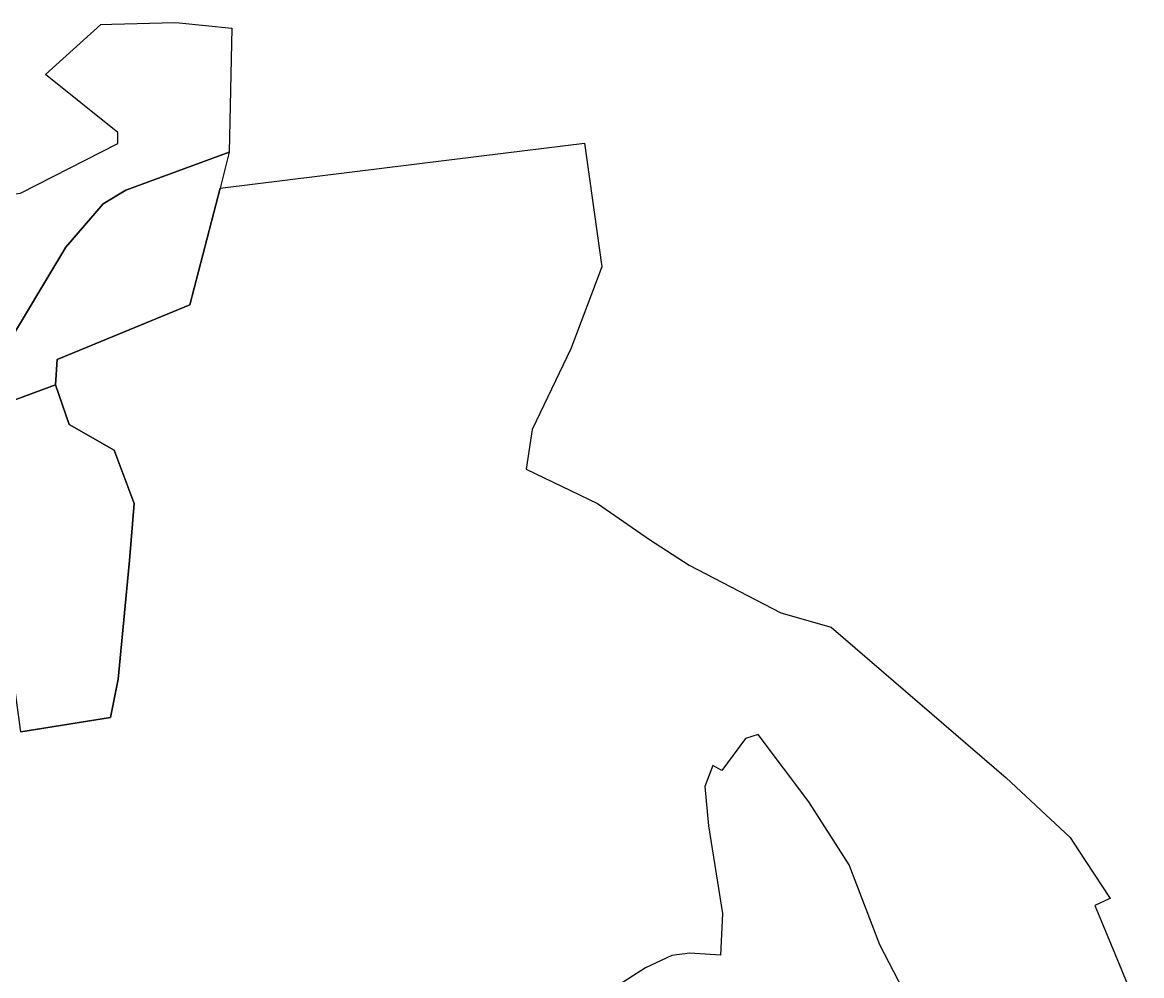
# Model space of a CAD drawing. Extents: x 544494 to 549037, y 1840490 to 1845220.
# Drawn here: x 547019.4 to 547389.4, y 1842423.1 to 1842738.2 of the extents above; entities that cross this region are included whole.
import ezdxf

# ---------------------------------------------------------------- set-up
doc = ezdxf.new("R2010")
doc.units = 0
doc.layers.add('Level 30', color=7, linetype='Continuous')

msp = doc.modelspace()

# ---------------------------------------------------------------- linework, layer by layer
at = {"layer": 'Level 30'}
for points in [[(547045.33, 1842737.49), (547049.0336, 1842737.5961), (547069.76, 1842738.19), (547071.2473, 1842738.0392), (547088.6, 1842736.28), (547087.78, 1842695.28), (547053.63, 1842682.7), (547046.14, 1842678.19), (547033.78, 1842663.88), (547012.85, 1842629.02), (547009.13, 1842625.61), (547003.52, 1842620.47), (546991.85, 1842613.19), (546970.32, 1842620.04), (546974.4, 1842627.83), (546997.97, 1842653.77), (547001.06, 1842679.57), (547018.8, 1842681.76), (547050.96, 1842698.12), (547050.98, 1842701.75), (547027.06, 1842720.93)], [(547087.78, 1842695.28), (547084.76, 1842683.4), (547074.77, 1842644.8), (547030.88, 1842626.74), (547030.34, 1842618.36), (547012.19, 1842611.71), (547004.8, 1842606.92), (547001.1, 1842610.12), (546991.85, 1842613.19), (547003.52, 1842620.47), (547009.13, 1842625.61), (547012.85, 1842629.02), (547033.78, 1842663.88), (547046.14, 1842678.19), (547053.63, 1842682.7)], [(547011.5, 1842559.56), (546991, 1842562.63), (546997.27, 1842578.04), (546999.47, 1842591.56), (547005.44, 1842601.1), (547004.8, 1842606.92), (547012.19, 1842611.71), (547030.34, 1842618.36), (547034.9, 1842605.26), (547049.79, 1842596.84), (547056.32, 1842579.13), (547054.87, 1842560.39), (547051.03, 1842521.17), (547048.52, 1842508.41), (547018.9, 1842503.76), (547014.04, 1842539.19), (547012.8, 1842556.38)]]:
    msp.add_lwpolyline(points, close=True, dxfattribs=at)
for points in [[(547018.9, 1842503.76), (547048.52, 1842508.41), (547051.03, 1842521.17), (547054.87, 1842560.39), (547056.32, 1842579.13), (547049.79, 1842596.84), (547034.9, 1842605.26), (547030.34, 1842618.36), (547030.88, 1842626.74), (547074.77, 1842644.8), (547084.76, 1842683.4), (547171.2137, 1842694.0551), (547205.25, 1842698.25), (547210.97, 1842657.44), (547200.66, 1842630.27), (547187.88, 1842603.6), (547185.91, 1842590.53), (547209.55, 1842579.16), (547226.65, 1842567.33), (547239.84, 1842558.84), (547270.13, 1842543.08), (547286.78, 1842538.3), (547344.55, 1842488.49), (547365.75, 1842468.82), (547368.4135, 1842464.7512), (547378.7246, 1842448.9996), (547378.96, 1842448.64), (547378.6057, 1842448.4741), (547373.94, 1842446.29), (547376.6488, 1842439.7505), (547389.37, 1842409.04)], [(547315.21, 1842409.53), (547302.85, 1842433.27), (547292.65, 1842459.7), (547279.38, 1842480.58), (547262.65, 1842502.84), (547258.42, 1842501.49), (547250.61, 1842490.94), (547247.68, 1842492.55), (547244.99, 1842485.62), (547246.17, 1842472.66), (547250.78, 1842443.65), (547250.19, 1842429.92), (547240.06, 1842430.52), (547234.12, 1842429.83), (547225.35, 1842425.73), (547207.86, 1842414.42)]]:
    msp.add_lwpolyline(points, dxfattribs=at)

doc.saveas('drawing.dxf')
